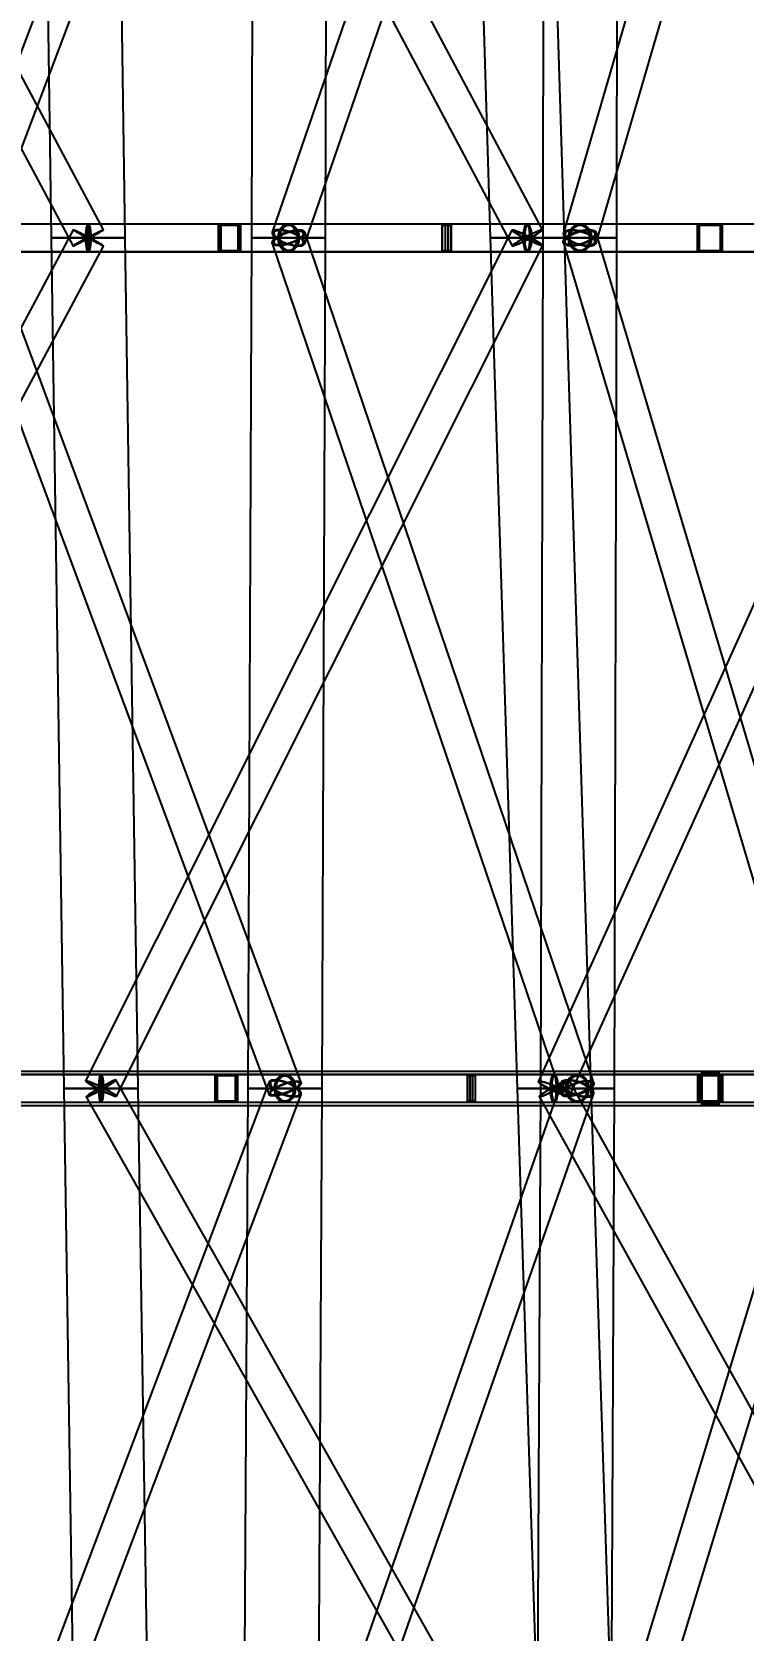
# Model space of a CAD drawing. Header units: millimetres. Extents: x -123812 to 252100, y -3000 to 639000.
# Drawn here: x 5841 to 16293, y 92040 to 115526 of the extents above; entities that cross this region are included whole.
import ezdxf

# ---------------------------------------------------------------- set-up
doc = ezdxf.new("R2010")
doc.units = ezdxf.units.MM
doc.layers.add('D-STR-DIM', color=7, linetype='Continuous', lineweight=13)
doc.layers.add('D-STR-STRC', color=7, linetype='Continuous', lineweight=25)
doc.styles.add('OpenSansCondensed-Light', font='OpenSansCondensed-Light.ttf')
doc.styles.add('TOWER_UNICODE', font='Arial Unicode.ttf')
doc.dimstyles.new('EZDXF', dxfattribs={"dimtxt": 0.25, "dimasz": 0.175, "dimexe": 0.375, "dimexo": 0.125, "dimgap": 0.1, "dimtad": 1, "dimlfac": 100, "dimzin": 12, "dimdsep": 46, "dimtxsty": 'OpenSansCondensed-Light', "dimblk": 'ARCHTICK', "dimcen": 2.5, "dimazin": 3, "dimtfac": 0.5, "dimtmove": 2, "dimatfit": 3})

# ---------------------------------------------------------------- blocks, each defined once
blk = doc.blocks.new('_ARCHTICK')
at = {"color": 0, "linetype": 'BYBLOCK', "const_width": 0.15}
blk.add_lwpolyline([(-0.5, -0.5), (0.5, 0.5)], dxfattribs=at)

msp = doc.modelspace()

# ---------------------------------------------------------------- linework, layer by layer
at = {"layer": 'D-STR-STRC'}
for points in [[(-223.7, 124880.3), (6445.3, 112380.3), (6456.4, 112384.4), (6482, 112396.3), (6520.4, 112415.4), (6568.9, 112440.2), (6624.2, 112469), (6682.5, 112500), (6740, 112531), (6792.6, 112559.8), (6836.7, 112584.6), (6869.5, 112603.7), (6888.6, 112615.6), (6892.7, 112619.7), (223.7, 125119.7)], [(9408.8, 125084.4), (4675, 112584.4), (4679.6, 112559.7), (4700.2, 112530.9), (4735.4, 112500), (4782.7, 112469.1), (4839, 112440.3), (4900.4, 112415.6), (4962.7, 112396.6), (5021.7, 112384.6), (5073.4, 112380.6), (5114.2, 112384.6), (5141.3, 112396.6), (5153, 112415.6), (9886.8, 124915.6)], [(6260.5, 124883.6), (12898.7, 112383.6), (12902.2, 112379.5), (12920.8, 112383.6), (12953, 112395.7), (12996.9, 112414.8), (13049.3, 112439.8), (13106.7, 112468.8), (13165.2, 112500), (13220.9, 112531.2), (13269.8, 112560.2), (13308.7, 112585.2), (13334.9, 112604.3), (13346.6, 112616.4), (6708.4, 125116.4)], [(13669.9, 125085.2), (9373.6, 112585.2), (9372, 112560.2), (9386.9, 112531.2), (9417.2, 112500), (9460.8, 112468.8), (9514.7, 112439.8), (9575.3, 112414.8), (9638.5, 112395.7), (9700, 112383.6), (9755.4, 112379.5), (9801.2, 112383.6), (9834.1, 112395.7), (9851.9, 112414.8), (14148.3, 124914.8)], [(17292.9, 125059.8), (13650.1, 112559.8), (13658.3, 112531), (13682.7, 112500), (13721.6, 112469), (13772.3, 112440.2), (13831.5, 112415.4), (13895, 112396.3), (13958.5, 112384.4), (14017.8, 112380.3), (14068.7, 112384.4), (14107.9, 112396.3), (14132.5, 112415.4), (14141, 112440.2), (17783.8, 124940.2)], [(223.5, 99880.2), (6892.5, 112380.2), (6889.3, 112384.3), (6871, 112396.3), (6839.1, 112415.3), (6795.5, 112440.1), (6743.3, 112469), (6686, 112500), (6627.6, 112531), (6572, 112559.9), (6523, 112584.7), (6484, 112603.7), (6457.5, 112615.7), (6445.5, 112619.8), (-223.5, 100119.8)], [(0, 112296.8), (6669, 112296.8), (6672.3, 112303.7), (6675.3, 112324), (6677.9, 112356.3), (6679.9, 112398.4), (6681.2, 112447.4), (6681.6, 112500), (6681.2, 112552.6), (6679.9, 112601.6), (6677.9, 112643.7), (6675.3, 112676), (6672.3, 112696.3), (6669, 112703.2), (0, 112703.2)], [(4680.3, 112404.5), (9326.3, 99904.5), (9347.7, 99893.5), (9383.5, 99889.7), (9431.4, 99893.5), (9488, 99904.5), (9549.5, 99922), (9611.8, 99944.9), (9670.5, 99971.5), (9721.7, 100000), (9761.8, 100028.5), (9788.2, 100055.1), (9799.1, 100078), (9793.7, 100095.5), (5147.7, 112595.5)], [(4914, 112296.8), (9612.7, 112296.8), (9648.1, 112303.7), (9681, 112324), (9709.2, 112356.3), (9730.9, 112398.4), (9744.6, 112447.4), (9749.2, 112500), (9744.6, 112552.6), (9730.9, 112601.6), (9709.2, 112643.7), (9681, 112676), (9648.1, 112696.3), (9612.7, 112703.2), (4914, 112703.2)], [(19160.5, 112703.2), (13122.7, 112703.2), (13106.6, 112696.3), (13091.6, 112676), (13078.7, 112643.7), (13068.9, 112601.6), (13062.6, 112552.6), (13060.5, 112500), (13062.6, 112447.4), (13068.9, 112398.4), (13078.7, 112356.3), (13091.6, 112324), (13106.6, 112303.7), (13122.7, 112296.8), (19160.5, 112296.8)], [(18930.4, 112606.5), (13286.9, 100106.5), (13286.9, 100095.5), (13302.5, 100078), (13332.8, 100055.1), (13375.6, 100028.5), (13428.1, 100000), (13486.6, 99971.5), (13547.2, 99944.9), (13605.7, 99922), (13658.2, 99904.5), (13701, 99893.5), (13731.3, 99889.7), (13747, 99893.5), (19390.5, 112393.5)], [(17863.7, 100059.9), (14140.7, 112559.9), (14133, 112584.7), (14109.1, 112603.7), (14070.7, 112615.7), (14020.3, 112619.8), (13961.5, 112615.7), (13898.2, 112603.7), (13834.6, 112584.7), (13775.3, 112559.9), (13724.1, 112531), (13684.6, 112500), (13659.5, 112469), (13650.5, 112440.1), (17373.6, 99940.1)], [(17590.3, 112703.2), (13895.6, 112703.2), (13851.8, 112696.3), (13810.9, 112676), (13775.9, 112643.7), (13749, 112601.6), (13732, 112552.6), (13726.3, 112500), (13732, 112447.4), (13749, 112398.4), (13775.9, 112356.3), (13810.9, 112324), (13851.8, 112303.7), (13895.6, 112296.8), (17590.3, 112296.8)], [(0, 99796.8), (6857.3, 99796.8), (6860.2, 99803.7), (6862.9, 99824), (6865.3, 99856.3), (6867.1, 99898.4), (6868.2, 99947.4), (6868.6, 100000), (6868.2, 100052.6), (6867.1, 100101.6), (6865.3, 100143.7), (6862.9, 100176), (6860.2, 100196.3), (6857.3, 100203.2), (0, 100203.2)], [(5072, 87411.5), (9798, 99911.5), (9797.5, 99937.4), (9780.9, 99967.6), (9749.1, 100000), (9704.5, 100032.4), (9650, 100062.6), (9589.4, 100088.5), (9526.8, 100108.4), (9466.5, 100120.9), (9412.5, 100125.2), (9368.5, 100120.9), (9337.7, 100108.4), (9321.9, 100088.5), (4595.9, 87588.5)], [(4878.8, 99796.8), (9560, 99796.8), (9596.6, 99803.7), (9630.8, 99824), (9660.1, 99856.3), (9682.6, 99898.4), (9696.7, 99947.4), (9701.6, 100000), (9696.7, 100052.6), (9682.6, 100101.6), (9660.1, 100143.7), (9630.8, 100176), (9596.6, 100196.3), (9560, 100203.2), (4878.8, 100203.2)], [(14138.9, 87625.8), (7075.9, 100125.8), (7059.5, 100121.5), (7029.4, 100109), (6987.5, 100089), (6936.7, 100062.9), (6880.5, 100032.6), (6822.8, 100000), (6767.4, 99967.4), (6718.1, 99937.1), (6678.3, 99911), (6650.7, 99891), (6637.2, 99878.5), (6638.7, 99874.2), (13701.7, 87374.2)], [(9727, 87411), (14096.8, 99911), (14100.7, 99937.1), (14088.2, 99967.4), (14060, 100000), (14018.2, 100032.6), (13965.5, 100062.9), (13905.6, 100089), (13842.5, 100109), (13780.6, 100121.5), (13724.1, 100125.8), (13676.7, 100121.5), (13641.8, 100109), (13621.8, 100089), (9252, 87589)], [(20668.9, 87620.9), (13739.3, 100120.9), (13733.2, 100125.2), (13712.3, 100120.9), (13678.1, 100108.4), (13632.9, 100088.5), (13579.8, 100062.6), (13522.4, 100032.4), (13464.7, 100000), (13410.5, 99967.6), (13363.5, 99937.4), (13327, 99911.5), (13303.5, 99891.6), (13294.5, 99879.1), (20224, 87379.1)], [(19794.7, 100203.2), (13516.9, 100203.2), (13502.6, 100196.3), (13489.2, 100176), (13477.7, 100143.7), (13468.9, 100101.6), (13463.4, 100052.6), (13461.5, 100000), (13463.4, 99947.4), (13468.9, 99898.4), (13477.7, 99856.3), (13489.2, 99824), (13502.6, 99803.7), (13516.9, 99796.8), (19794.7, 99796.8)], [(14045.1, 87437.6), (17863.5, 99937.6), (17855.9, 99967.7), (17832.2, 100000), (17794, 100032.3), (17743.8, 100062.4), (17685.1, 100088.3), (17621.8, 100108.1), (17558.3, 100120.6), (17499, 100124.9), (17447.8, 100120.6), (17408.2, 100108.1), (17383, 100088.3), (17373.8, 100062.4), (13555.5, 87562.4)], [(17618.6, 100203.2), (13859.3, 100203.2), (13815.3, 100196.3), (13774.3, 100176), (13739.1, 100143.7), (13712, 100101.6), (13695, 100052.6), (13689.3, 100000), (13695, 99947.4), (13712, 99898.4), (13739.1, 99856.3), (13774.3, 99824), (13815.3, 99803.7), (13859.3, 99796.8), (17618.6, 99796.8)]]:
    msp.add_lwpolyline(points, dxfattribs=at)
for points in [[(5941.5, 125000), (6124.9, 112500), (7213.1, 112500), (7027.4, 125000)], [(9068.6, 112500), (10156.9, 112500), (10190.8, 125000), (9104.8, 125000)], [(12194.6, 125000), (12578.6, 112500), (13666.8, 112500), (13280.5, 125000)], [(13351.5, 112500), (14439.7, 112500), (14452.1, 125000), (13366.2, 125000)], [(-130.4, 112300), (8875.6, 112300), (8875.6, 112700), (-130.4, 112700)], [(-21, 112300), (11959.3, 112300), (11959.3, 112700), (-21, 112700)], [(6655.4, 112500), (6598, 112469), (6545.4, 112440.2), (6501.2, 112415.4), (6468.5, 112396.3), (6449.4, 112384.4), (6445.3, 112380.3), (6456.4, 112384.4), (6482, 112396.3), (6520.4, 112415.4), (6568.9, 112440.2), (6624.2, 112469), (6682.5, 112500), (6740, 112531), (6792.6, 112559.8), (6836.7, 112584.6), (6869.5, 112603.7), (6888.6, 112615.6), (6892.7, 112619.7), (6881.6, 112615.6), (6856, 112603.7), (6817.6, 112584.6), (6769.1, 112559.8), (6713.8, 112531)], [(6686, 112500), (6743.3, 112469), (6795.5, 112440.1), (6839.1, 112415.3), (6871, 112396.3), (6889.3, 112384.3), (6892.5, 112380.2), (6880.4, 112384.3), (6854, 112396.3), (6815, 112415.3), (6766, 112440.1), (6710.4, 112469), (6651.9, 112500), (6594.7, 112531), (6542.5, 112559.9), (6498.9, 112584.7), (6466.9, 112603.7), (6448.7, 112615.7), (6445.5, 112619.8), (6457.5, 112615.7), (6484, 112603.7), (6523, 112584.7), (6572, 112559.9), (6627.6, 112531)], [(6656.8, 112500), (6605, 112472.1), (6557.6, 112446), (6517.7, 112423.7), (6488.2, 112406.5), (6471, 112395.8), (6467.3, 112392.1), (6477.3, 112395.8), (6500.4, 112406.5), (6535, 112423.7), (6578.7, 112446), (6628.6, 112472.1), (6681.2, 112500), (6733, 112527.9), (6780.4, 112554), (6820.2, 112576.3), (6849.8, 112593.5), (6867, 112604.2), (6870.7, 112607.9), (6860.6, 112604.2), (6837.6, 112593.5), (6803, 112576.3), (6759.3, 112554), (6709.4, 112527.9)], [(6684.4, 112500), (6736, 112472.1), (6783, 112446), (6822.3, 112423.6), (6851.2, 112406.5), (6867.6, 112395.7), (6870.5, 112392), (6859.6, 112395.7), (6835.8, 112406.5), (6800.6, 112423.6), (6756.4, 112446), (6706.3, 112472.1), (6653.6, 112500), (6602, 112527.9), (6554.9, 112554), (6515.6, 112576.4), (6486.8, 112593.5), (6470.4, 112604.3), (6467.5, 112608), (6478.3, 112604.3), (6502.2, 112593.5), (6537.4, 112576.4), (6581.6, 112554), (6631.7, 112527.9)], [(6630.1, 100111.8), (6639.9, 100100.2), (6664.5, 100081.8), (6702.3, 100057.9), (6750.6, 100029.9), (6806.2, 100000), (6865.3, 99970.1), (6923.8, 99942.1), (6977.8, 99918.2), (7023.6, 99899.8), (7058, 99888.2), (7078.8, 99884.3), (7084.5, 99888.2), (13349.9, 112388.2), (13340, 112399.8), (13315.4, 112418.2), (13277.7, 112442.1), (13229.3, 112470.1), (13173.8, 112500), (13114.7, 112529.9), (13056.2, 112557.9), (13002.2, 112581.8), (12956.4, 112600.2), (12921.9, 112611.8), (12901.2, 112615.7), (12895.5, 112611.8)], [(6631.3, 112500), (6632.5, 112447.4), (6636.3, 112398.4), (6642.3, 112356.3), (6650.1, 112324), (6659.2, 112303.7), (6669, 112296.8), (13122.7, 112296.8), (13132.4, 112303.7), (13141.5, 112324), (13149.4, 112356.3), (13155.4, 112398.4), (13159.1, 112447.4), (13160.4, 112500), (13159.1, 112552.6), (13155.4, 112601.6), (13149.4, 112643.7), (13141.5, 112676), (13132.4, 112696.3), (13122.7, 112703.2), (6669, 112703.2), (6659.2, 112696.3), (6650.1, 112676), (6642.3, 112643.7), (6636.3, 112601.6), (6632.5, 112552.6)], [(6706.7, 112500), (6705.4, 112447.4), (6701.7, 112398.4), (6695.7, 112356.3), (6687.8, 112324), (6678.7, 112303.7), (6669, 112296.8), (6659.2, 112303.7), (6650.1, 112324), (6642.3, 112356.3), (6636.3, 112398.4), (6632.5, 112447.4), (6631.3, 112500), (6632.5, 112552.6), (6636.3, 112601.6), (6642.3, 112643.7), (6650.1, 112676), (6659.2, 112696.3), (6669, 112703.2), (6678.7, 112696.3), (6687.8, 112676), (6695.7, 112643.7), (6701.7, 112601.6), (6705.4, 112552.6)], [(6703.7, 112500), (6702.6, 112451.5), (6699.1, 112406.4), (6693.6, 112367.6), (6686.4, 112337.9), (6678, 112319.2), (6669, 112312.8), (6660, 112319.2), (6651.6, 112337.9), (6644.4, 112367.6), (6638.9, 112406.4), (6635.4, 112451.5), (6634.2, 112500), (6635.4, 112548.5), (6638.9, 112593.6), (6644.4, 112632.4), (6651.6, 112662.1), (6660, 112680.8), (6669, 112687.2), (6678, 112680.8), (6686.4, 112662.1), (6693.6, 112632.4), (6699.1, 112593.6), (6702.6, 112548.5)], [(6681.6, 112500), (6681.2, 112447.4), (6679.9, 112398.4), (6677.9, 112356.3), (6675.3, 112324), (6672.3, 112303.7), (6669, 112296.8), (6665.7, 112303.7), (6662.7, 112324), (6660, 112356.3), (6658, 112398.4), (6656.8, 112447.4), (6656.3, 112500), (6656.8, 112552.6), (6658, 112601.6), (6660, 112643.7), (6662.7, 112676), (6665.7, 112696.3), (6669, 112703.2), (6672.3, 112696.3), (6675.3, 112676), (6677.9, 112643.7), (6679.9, 112601.6), (6681.2, 112552.6)], [(6680.6, 112500), (6680.2, 112451.5), (6679.1, 112406.4), (6677.2, 112367.6), (6674.8, 112337.9), (6672, 112319.2), (6669, 112312.8), (6666, 112319.2), (6663.2, 112337.9), (6660.7, 112367.6), (6658.9, 112406.4), (6657.7, 112451.5), (6657.3, 112500), (6657.7, 112548.5), (6658.9, 112593.6), (6660.7, 112632.4), (6663.2, 112662.1), (6666, 112680.8), (6669, 112687.2), (6672, 112680.8), (6674.8, 112662.1), (6677.2, 112632.4), (6679.1, 112593.6), (6680.2, 112548.5)], [(8583.4, 112300), (15967.8, 112300), (15967.8, 112700), (8583.4, 112700)], [(8583.4, 112700), (8906.9, 112700), (8906.9, 112300), (8583.4, 112300)], [(8593.1, 112688), (8897.2, 112688), (8897.2, 112312), (8593.1, 112312)], [(8614.7, 112700), (8875.6, 112700), (8875.6, 112300), (8614.7, 112300)], [(8622.5, 112688), (8867.7, 112688), (8867.7, 112312), (8622.5, 112312)], [(9417.2, 112500), (9460.8, 112468.8), (9514.7, 112439.8), (9575.3, 112414.8), (9638.5, 112395.7), (9700, 112383.6), (9755.4, 112379.5), (9801.2, 112383.6), (9834.1, 112395.7), (9851.9, 112414.8), (9853.5, 112439.8), (9838.6, 112468.8), (9808.3, 112500), (9764.7, 112531.2), (9710.8, 112560.2), (9650.1, 112585.2), (9587, 112604.3), (9525.5, 112616.4), (9470.1, 112620.5), (9424.3, 112616.4), (9391.4, 112604.3), (9373.6, 112585.2), (9372, 112560.2), (9386.9, 112531.2)], [(9372.3, 112418.2), (13618.8, 99918.2), (13634.3, 99899.8), (13665.1, 99888.2), (13709.2, 99884.3), (13763.5, 99888.2), (13824.3, 99899.8), (13887.5, 99918.2), (13948.7, 99942.1), (14003.9, 99970.1), (14049.2, 100000), (14081.6, 100029.9), (14098.9, 100057.9), (14099.8, 100081.8), (9853.2, 112581.8), (9837.7, 112600.2), (9806.9, 112611.8), (9762.9, 112615.7), (9708.6, 112611.8), (9647.8, 112600.2), (9584.6, 112581.8), (9523.3, 112557.9), (9468.1, 112529.9), (9422.8, 112500), (9390.4, 112470.1), (9373.2, 112442.1)], [(9802.7, 112500), (9757.4, 112470.1), (9702.2, 112442.1), (9640.9, 112418.2), (9577.7, 112399.8), (9516.9, 112388.2), (9462.6, 112384.3), (9418.6, 112388.2), (9387.8, 112399.8), (9372.3, 112418.2), (9373.2, 112442.1), (9390.4, 112470.1), (9422.8, 112500), (9468.1, 112529.9), (9523.3, 112557.9), (9584.6, 112581.8), (9647.8, 112600.2), (9708.6, 112611.8), (9762.9, 112615.7), (9806.9, 112611.8), (9837.7, 112600.2), (9853.2, 112581.8), (9852.3, 112557.9), (9835.1, 112529.9)], [(9436.4, 112500), (9475.7, 112471.9), (9524.4, 112445.7), (9579, 112423.2), (9636, 112405.9), (9691.4, 112395.1), (9741.4, 112391.4), (9782.6, 112395.1), (9812.3, 112405.9), (9828.4, 112423.2), (9829.8, 112445.7), (9816.4, 112471.9), (9789.1, 112500), (9749.8, 112528.1), (9701.1, 112554.3), (9646.5, 112576.8), (9589.5, 112594.1), (9534.1, 112604.9), (9484.1, 112608.6), (9442.9, 112604.9), (9413.2, 112594.1), (9397.1, 112576.8), (9395.7, 112554.3), (9409.1, 112528.1)], [(9784, 112500), (9743.1, 112473), (9693.4, 112447.8), (9638.1, 112426.2), (9581.2, 112409.7), (9526.3, 112399.2), (9477.4, 112395.7), (9437.7, 112399.2), (9409.9, 112409.7), (9396, 112426.2), (9396.8, 112447.8), (9412.3, 112473), (9441.5, 112500), (9482.4, 112527), (9532.1, 112552.2), (9587.4, 112573.8), (9644.3, 112590.3), (9699.2, 112600.8), (9748.1, 112604.3), (9787.8, 112600.8), (9815.6, 112590.3), (9829.5, 112573.8), (9828.7, 112552.2), (9813.2, 112527)], [(9458.7, 112500), (9463.9, 112447.4), (9479.3, 112398.4), (9503.8, 112356.3), (9535.7, 112324), (9572.9, 112303.7), (9612.7, 112296.8), (13895.6, 112296.8), (13935.5, 112303.7), (13972.6, 112324), (14004.5, 112356.3), (14029, 112398.4), (14044.4, 112447.4), (14049.6, 112500), (14044.4, 112552.6), (14029, 112601.6), (14004.5, 112643.7), (13972.6, 112676), (13935.5, 112696.3), (13895.6, 112703.2), (9612.7, 112703.2), (9572.9, 112696.3), (9535.7, 112676), (9503.8, 112643.7), (9479.3, 112601.6), (9463.9, 112552.6)], [(9766.8, 112500), (9761.6, 112447.4), (9746.2, 112398.4), (9721.7, 112356.3), (9689.8, 112324), (9652.6, 112303.7), (9612.7, 112296.8), (9572.9, 112303.7), (9535.7, 112324), (9503.8, 112356.3), (9479.3, 112398.4), (9463.9, 112447.4), (9458.7, 112500), (9463.9, 112552.6), (9479.3, 112601.6), (9503.8, 112643.7), (9535.7, 112676), (9572.9, 112696.3), (9612.7, 112703.2), (9652.6, 112696.3), (9689.8, 112676), (9721.7, 112643.7), (9746.2, 112601.6), (9761.6, 112552.6)], [(9754.7, 112500), (9749.8, 112451.5), (9735.7, 112406.4), (9713.1, 112367.6), (9683.7, 112337.9), (9649.5, 112319.2), (9612.7, 112312.8), (9576, 112319.2), (9541.8, 112337.9), (9512.4, 112367.6), (9489.8, 112406.4), (9475.7, 112451.5), (9470.8, 112500), (9475.7, 112548.5), (9489.8, 112593.6), (9512.4, 112632.4), (9541.8, 112662.1), (9576, 112680.8), (9612.7, 112687.2), (9649.5, 112680.8), (9683.7, 112662.1), (9713.1, 112632.4), (9735.7, 112593.6), (9749.8, 112548.5)], [(9749.2, 112500), (9744.6, 112447.4), (9730.9, 112398.4), (9709.2, 112356.3), (9681, 112324), (9648.1, 112303.7), (9612.7, 112296.8), (9577.4, 112303.7), (9544.5, 112324), (9516.3, 112356.3), (9494.6, 112398.4), (9480.9, 112447.4), (9476.3, 112500), (9480.9, 112552.6), (9494.6, 112601.6), (9516.3, 112643.7), (9544.5, 112676), (9577.4, 112696.3), (9612.7, 112703.2), (9648.1, 112696.3), (9681, 112676), (9709.2, 112643.7), (9730.9, 112601.6), (9744.6, 112552.6)], [(9738.5, 112500), (9734.2, 112451.5), (9721.6, 112406.4), (9701.6, 112367.6), (9675.6, 112337.9), (9645.3, 112319.2), (9612.7, 112312.8), (9580.2, 112319.2), (9549.9, 112337.9), (9523.8, 112367.6), (9503.9, 112406.4), (9491.3, 112451.5), (9487, 112500), (9491.3, 112548.5), (9503.9, 112593.6), (9523.8, 112632.4), (9549.9, 112662.1), (9580.2, 112680.8), (9612.7, 112687.2), (9645.3, 112680.8), (9675.6, 112662.1), (9701.6, 112632.4), (9721.6, 112593.6), (9734.2, 112548.5)], [(11872.2, 112300), (22892, 112300), (22892, 112700), (11872.2, 112700)], [(11872.2, 112700), (12004.4, 112700), (12004.4, 112300), (11872.2, 112300)], [(11876.1, 112688), (12000.4, 112688), (12000.4, 112312), (11876.1, 112312)], [(11917.3, 112700), (11959.3, 112700), (11959.3, 112300), (11917.3, 112300)], [(11918.5, 112688), (11958, 112688), (11958, 112312), (11918.5, 112312)], [(13173.8, 112500), (13229.3, 112470.1), (13277.7, 112442.1), (13315.4, 112418.2), (13340, 112399.8), (13349.9, 112388.2), (13344.2, 112384.3), (13323.4, 112388.2), (13289, 112399.8), (13243.2, 112418.2), (13189.2, 112442.1), (13130.7, 112470.1), (13071.6, 112500), (13016, 112529.9), (12967.7, 112557.9), (12929.9, 112581.8), (12905.3, 112600.2), (12895.5, 112611.8), (12901.2, 112615.7), (12921.9, 112611.8), (12956.4, 112600.2), (13002.2, 112581.8), (13056.2, 112557.9), (13114.7, 112529.9)], [(13080.1, 112500), (13024.5, 112468.8), (12975.6, 112439.8), (12936.7, 112414.8), (12910.5, 112395.7), (12898.7, 112383.6), (12902.2, 112379.5), (12920.8, 112383.6), (12953, 112395.7), (12996.9, 112414.8), (13049.3, 112439.8), (13106.7, 112468.8), (13165.2, 112500), (13220.9, 112531.2), (13269.8, 112560.2), (13308.7, 112585.2), (13334.9, 112604.3), (13346.6, 112616.4), (13343.1, 112620.5), (13324.6, 112616.4), (13292.3, 112604.3), (13248.5, 112585.2), (13196, 112560.2), (13138.6, 112531.2)], [(13168.7, 112500), (13218.8, 112473), (13262.4, 112447.8), (13296.5, 112426.2), (13318.6, 112409.7), (13327.5, 112399.2), (13322.4, 112395.7), (13303.7, 112399.2), (13272.6, 112409.7), (13231.3, 112426.2), (13182.7, 112447.8), (13129.9, 112473), (13076.6, 112500), (13026.5, 112527), (12983, 112552.2), (12948.9, 112573.8), (12926.7, 112590.3), (12917.9, 112600.8), (12923, 112604.3), (12941.7, 112600.8), (12972.8, 112590.3), (13014, 112573.8), (13062.7, 112552.2), (13115.5, 112527)], [(13084.3, 112500), (13034.2, 112471.9), (12990.1, 112445.7), (12955, 112423.2), (12931.4, 112405.9), (12920.8, 112395.1), (12923.9, 112391.4), (12940.6, 112395.1), (12969.7, 112405.9), (13009.3, 112423.2), (13056.5, 112445.7), (13108.3, 112471.9), (13161.1, 112500), (13211.2, 112528.1), (13255.3, 112554.3), (13290.4, 112576.8), (13314, 112594.1), (13324.6, 112604.9), (13321.4, 112608.6), (13304.7, 112604.9), (13275.6, 112594.1), (13236.1, 112576.8), (13188.8, 112554.3), (13137.1, 112528.1)], [(13184.8, 112500), (13182.7, 112447.4), (13176.5, 112398.4), (13166.6, 112356.3), (13153.8, 112324), (13138.8, 112303.7), (13122.7, 112296.8), (13106.6, 112303.7), (13091.6, 112324), (13078.7, 112356.3), (13068.9, 112398.4), (13062.6, 112447.4), (13060.5, 112500), (13062.6, 112552.6), (13068.9, 112601.6), (13078.7, 112643.7), (13091.6, 112676), (13106.6, 112696.3), (13122.7, 112703.2), (13138.8, 112696.3), (13153.8, 112676), (13166.6, 112643.7), (13176.5, 112601.6), (13182.7, 112552.6)], [(13179.9, 112500), (13178, 112451.5), (13172.3, 112406.4), (13163.2, 112367.6), (13151.3, 112337.9), (13137.5, 112319.2), (13122.7, 112312.8), (13107.9, 112319.2), (13094.1, 112337.9), (13082.2, 112367.6), (13073.1, 112406.4), (13067.4, 112451.5), (13065.4, 112500), (13067.4, 112548.5), (13073.1, 112593.6), (13082.2, 112632.4), (13094.1, 112662.1), (13107.9, 112680.8), (13122.7, 112687.2), (13137.5, 112680.8), (13151.3, 112662.1), (13163.2, 112632.4), (13172.3, 112593.6), (13178, 112548.5)], [(13160.4, 112500), (13159.1, 112447.4), (13155.4, 112398.4), (13149.4, 112356.3), (13141.5, 112324), (13132.4, 112303.7), (13122.7, 112296.8), (13112.9, 112303.7), (13103.8, 112324), (13096, 112356.3), (13090, 112398.4), (13086.2, 112447.4), (13085, 112500), (13086.2, 112552.6), (13090, 112601.6), (13096, 112643.7), (13103.8, 112676), (13112.9, 112696.3), (13122.7, 112703.2), (13132.4, 112696.3), (13141.5, 112676), (13149.4, 112643.7), (13155.4, 112601.6), (13159.1, 112552.6)], [(13157.4, 112500), (13156.3, 112451.5), (13152.8, 112406.4), (13147.3, 112367.6), (13140.1, 112337.9), (13131.7, 112319.2), (13122.7, 112312.8), (13113.7, 112319.2), (13105.3, 112337.9), (13098.1, 112367.6), (13092.6, 112406.4), (13089.1, 112451.5), (13087.9, 112500), (13089.1, 112548.5), (13092.6, 112593.6), (13098.1, 112632.4), (13105.3, 112662.1), (13113.7, 112680.8), (13122.7, 112687.2), (13131.7, 112680.8), (13140.1, 112662.1), (13147.3, 112632.4), (13152.8, 112593.6), (13156.3, 112548.5)], [(13682.7, 112500), (13721.6, 112469), (13772.3, 112440.2), (13831.5, 112415.4), (13895, 112396.3), (13958.5, 112384.4), (14017.8, 112380.3), (14068.7, 112384.4), (14107.9, 112396.3), (14132.5, 112415.4), (14141, 112440.2), (14132.8, 112469), (14108.5, 112500), (14069.6, 112531), (14018.9, 112559.8), (13959.7, 112584.6), (13896.2, 112603.7), (13832.6, 112615.6), (13773.4, 112619.7), (13722.5, 112615.6), (13683.3, 112603.7), (13658.6, 112584.6), (13650.1, 112559.8), (13658.3, 112531)], [(14106.5, 112500), (14067.1, 112469), (14015.9, 112440.1), (13956.5, 112415.3), (13893, 112396.3), (13829.7, 112384.3), (13770.8, 112380.2), (13720.5, 112384.3), (13682.1, 112396.3), (13658.2, 112415.3), (13650.5, 112440.1), (13659.5, 112469), (13684.6, 112500), (13724.1, 112531), (13775.3, 112559.9), (13834.6, 112584.7), (13898.2, 112603.7), (13961.5, 112615.7), (14020.3, 112619.8), (14070.7, 112615.7), (14109.1, 112603.7), (14133, 112584.7), (14140.7, 112559.9), (14131.6, 112531)], [(13703.6, 112500), (13738.7, 112472.1), (13784.4, 112446), (13837.8, 112423.7), (13895, 112406.5), (13952.3, 112395.8), (14005.8, 112392.1), (14051.7, 112395.8), (14087, 112406.5), (14109.2, 112423.7), (14116.9, 112446), (14109.5, 112472.1), (14087.5, 112500), (14052.5, 112527.9), (14006.7, 112554), (13953.4, 112576.3), (13896.1, 112593.5), (13838.8, 112604.2), (13785.4, 112607.9), (13739.5, 112604.2), (13704.2, 112593.5), (13682, 112576.3), (13674.3, 112554), (13681.7, 112527.9)], [(14085.8, 112500), (14050.2, 112472.1), (14004, 112446), (13950.5, 112423.6), (13893.3, 112406.5), (13836.2, 112395.7), (13783.1, 112392), (13737.7, 112395.7), (13703.1, 112406.5), (13681.6, 112423.6), (13674.6, 112446), (13682.8, 112472.1), (13705.4, 112500), (13741, 112527.9), (13787.1, 112554), (13840.6, 112576.4), (13897.9, 112593.5), (13955, 112604.3), (14008.1, 112608), (14053.5, 112604.3), (14088.1, 112593.5), (14109.6, 112576.4), (14116.5, 112554), (14108.4, 112527.9)], [(14064.9, 112500), (14059.1, 112447.4), (14042.2, 112398.4), (14015.3, 112356.3), (13980.2, 112324), (13939.4, 112303.7), (13895.6, 112296.8), (13851.8, 112303.7), (13810.9, 112324), (13775.9, 112356.3), (13749, 112398.4), (13732, 112447.4), (13726.3, 112500), (13732, 112552.6), (13749, 112601.6), (13775.9, 112643.7), (13810.9, 112676), (13851.8, 112696.3), (13895.6, 112703.2), (13939.4, 112696.3), (13980.2, 112676), (14015.3, 112643.7), (14042.2, 112601.6), (14059.1, 112552.6)], [(14051.6, 112500), (14046.2, 112451.5), (14030.7, 112406.4), (14005.9, 112367.6), (13973.6, 112337.9), (13936, 112319.2), (13895.6, 112312.8), (13855.2, 112319.2), (13817.6, 112337.9), (13785.3, 112367.6), (13760.5, 112406.4), (13744.9, 112451.5), (13739.6, 112500), (13744.9, 112548.5), (13760.5, 112593.6), (13785.3, 112632.4), (13817.6, 112662.1), (13855.2, 112680.8), (13895.6, 112687.2), (13936, 112680.8), (13973.6, 112662.1), (14005.9, 112632.4), (14030.7, 112593.6), (14046.2, 112548.5)], [(14049.6, 112500), (14044.4, 112447.4), (14029, 112398.4), (14004.5, 112356.3), (13972.6, 112324), (13935.5, 112303.7), (13895.6, 112296.8), (13855.7, 112303.7), (13818.6, 112324), (13786.7, 112356.3), (13762.2, 112398.4), (13746.8, 112447.4), (13741.5, 112500), (13746.8, 112552.6), (13762.2, 112601.6), (13786.7, 112643.7), (13818.6, 112676), (13855.7, 112696.3), (13895.6, 112703.2), (13935.5, 112696.3), (13972.6, 112676), (14004.5, 112643.7), (14029, 112601.6), (14044.4, 112552.6)], [(14037.5, 112500), (14032.7, 112451.5), (14018.5, 112406.4), (13995.9, 112367.6), (13966.5, 112337.9), (13932.3, 112319.2), (13895.6, 112312.8), (13858.9, 112319.2), (13824.6, 112337.9), (13795.2, 112367.6), (13772.7, 112406.4), (13758.5, 112451.5), (13753.7, 112500), (13758.5, 112548.5), (13772.7, 112593.6), (13795.2, 112632.4), (13824.6, 112662.1), (13858.9, 112680.8), (13895.6, 112687.2), (13932.3, 112680.8), (13966.5, 112662.1), (13995.9, 112632.4), (14018.5, 112593.6), (14032.7, 112548.5)], [(15623.3, 112300), (20866.1, 112300), (20866.1, 112700), (15623.3, 112700)], [(15623.3, 112700), (15988.8, 112700), (15988.8, 112300), (15623.3, 112300)], [(15634.3, 112688), (15977.9, 112688), (15977.9, 112312), (15634.3, 112312)], [(15644.3, 112700), (15967.8, 112700), (15967.8, 112300), (15644.3, 112300)], [(15654, 112688), (15958.1, 112688), (15958.1, 112312), (15654, 112312)], [(6124.9, 112500), (6312, 100000), (7402.6, 100000), (7213.1, 112500)], [(7213.1, 112500), (7194.6, 112500), (7140.2, 112500), (7053.7, 112500), (6941, 112500), (6809.8, 112500), (6669, 112500), (6528.2, 112500), (6396.9, 112500), (6284.2, 112500), (6197.8, 112500), (6143.4, 112500), (6124.9, 112500), (6143.4, 112500), (6197.8, 112500), (6284.2, 112500), (6396.9, 112500), (6528.2, 112500), (6669, 112500), (6809.8, 112500), (6941, 112500), (7053.7, 112500), (7140.2, 112500), (7194.6, 112500)], [(9014.7, 100000), (10105.3, 100000), (10156.9, 112500), (9068.6, 112500)], [(10156.9, 112500), (10138.3, 112500), (10084, 112500), (9997.5, 112500), (9884.8, 112500), (9753.6, 112500), (9612.7, 112500), (9471.9, 112500), (9340.7, 112500), (9228, 112500), (9141.5, 112500), (9087.2, 112500), (9068.6, 112500), (9087.2, 112500), (9141.5, 112500), (9228, 112500), (9340.7, 112500), (9471.9, 112500), (9612.7, 112500), (9753.6, 112500), (9884.8, 112500), (9997.5, 112500), (10084, 112500), (10138.3, 112500)], [(12578.6, 112500), (12971.6, 100000), (14062.2, 100000), (13666.8, 112500)], [(13666.8, 112500), (13648.3, 112500), (13593.9, 112500), (13507.4, 112500), (13394.7, 112500), (13263.5, 112500), (13122.7, 112500), (12981.9, 112500), (12850.6, 112500), (12737.9, 112500), (12651.5, 112500), (12597.1, 112500), (12578.6, 112500), (12597.1, 112500), (12651.5, 112500), (12737.9, 112500), (12850.6, 112500), (12981.9, 112500), (13122.7, 112500), (13263.5, 112500), (13394.7, 112500), (13507.4, 112500), (13593.9, 112500), (13648.3, 112500)], [(13314, 100000), (14404.6, 100000), (14439.7, 112500), (13351.5, 112500)], [(14439.7, 112500), (14421.2, 112500), (14366.8, 112500), (14280.3, 112500), (14167.6, 112500), (14036.4, 112500), (13895.6, 112500), (13754.8, 112500), (13623.5, 112500), (13510.8, 112500), (13424.4, 112500), (13370, 112500), (13351.5, 112500), (13370, 112500), (13424.4, 112500), (13510.8, 112500), (13623.5, 112500), (13754.8, 112500), (13895.6, 112500), (14036.4, 112500), (14167.6, 112500), (14280.3, 112500), (14366.8, 112500), (14421.2, 112500)], [(-136.9, 99800), (8836.1, 99800), (8836.1, 100200), (-136.9, 100200)], [(-18, 99800), (12317.7, 99800), (12317.7, 100200), (-18, 100200)], [(5244.4, 99750), (23849.1, 99750), (23849.1, 100250), (5244.4, 100250)], [(5244.4, 99750), (15935.2, 99750), (15935.2, 100250), (5244.4, 100250)], [(6908.4, 100000), (6964, 99970.1), (7012.3, 99942.1), (7050, 99918.2), (7074.6, 99899.8), (7084.5, 99888.2), (7078.8, 99884.3), (7058, 99888.2), (7023.6, 99899.8), (6977.8, 99918.2), (6923.8, 99942.1), (6865.3, 99970.1), (6806.2, 100000), (6750.6, 100029.9), (6702.3, 100057.9), (6664.5, 100081.8), (6639.9, 100100.2), (6630.1, 100111.8), (6635.8, 100115.7), (6656.6, 100111.8), (6691, 100100.2), (6736.8, 100081.8), (6790.8, 100057.9), (6849.3, 100029.9)], [(6822.8, 100000), (6767.4, 99967.4), (6718.1, 99937.1), (6678.3, 99911), (6650.7, 99891), (6637.2, 99878.5), (6638.7, 99874.2), (6655.1, 99878.5), (6685.2, 99891), (6727.1, 99911), (6777.9, 99937.1), (6834, 99967.4), (6891.8, 100000), (6947.2, 100032.6), (6996.5, 100062.9), (7036.2, 100089), (7063.8, 100109), (7077.4, 100121.5), (7075.9, 100125.8), (7059.5, 100121.5), (7029.4, 100109), (6987.5, 100089), (6936.7, 100062.9), (6880.5, 100032.6)], [(6903.3, 100000), (6953.5, 99973), (6997, 99947.8), (7031.1, 99926.2), (7053.3, 99909.7), (7062.1, 99899.2), (7057, 99895.7), (7038.3, 99899.2), (7007.2, 99909.7), (6965.9, 99926.2), (6917.3, 99947.8), (6864.5, 99973), (6811.2, 100000), (6761.1, 100027), (6717.6, 100052.2), (6683.5, 100073.8), (6661.3, 100090.3), (6652.5, 100100.8), (6657.6, 100104.3), (6676.3, 100100.8), (6707.4, 100090.3), (6748.6, 100073.8), (6797.3, 100052.2), (6850.1, 100027)], [(6826.2, 100000), (6776.2, 99970.6), (6731.8, 99943.3), (6695.9, 99919.8), (6671.1, 99901.7), (6658.9, 99890.4), (6660.2, 99886.6), (6675, 99890.4), (6702.2, 99901.7), (6739.9, 99919.8), (6785.7, 99943.3), (6836.3, 99970.6), (6888.4, 100000), (6938.3, 100029.4), (6982.8, 100056.7), (7018.6, 100080.2), (7043.5, 100098.3), (7055.7, 100109.6), (7054.4, 100113.4), (7039.6, 100109.6), (7012.4, 100098.3), (6974.7, 100080.2), (6928.9, 100056.7), (6878.3, 100029.4)], [(6823.6, 100000), (6824.7, 99947.4), (6828.1, 99898.4), (6833.5, 99856.3), (6840.4, 99824), (6848.6, 99803.7), (6857.3, 99796.8), (13516.9, 99796.8), (13525.6, 99803.7), (13533.8, 99824), (13540.7, 99856.3), (13546.1, 99898.4), (13549.5, 99947.4), (13550.6, 100000), (13549.5, 100052.6), (13546.1, 100101.6), (13540.7, 100143.7), (13533.8, 100176), (13525.6, 100196.3), (13516.9, 100203.2), (6857.3, 100203.2), (6848.6, 100196.3), (6840.4, 100176), (6833.5, 100143.7), (6828.1, 100101.6), (6824.7, 100052.6)], [(6891, 100000), (6889.8, 99947.4), (6886.5, 99898.4), (6881.1, 99856.3), (6874.1, 99824), (6866, 99803.7), (6857.3, 99796.8), (6848.6, 99803.7), (6840.4, 99824), (6833.5, 99856.3), (6828.1, 99898.4), (6824.7, 99947.4), (6823.6, 100000), (6824.7, 100052.6), (6828.1, 100101.6), (6833.5, 100143.7), (6840.4, 100176), (6848.6, 100196.3), (6857.3, 100203.2), (6866, 100196.3), (6874.1, 100176), (6881.1, 100143.7), (6886.5, 100101.6), (6889.8, 100052.6)], [(6888.3, 100000), (6887.3, 99951.5), (6884.2, 99906.4), (6879.2, 99867.6), (6872.8, 99837.9), (6865.3, 99819.2), (6857.3, 99812.8), (6849.3, 99819.2), (6841.8, 99837.9), (6835.3, 99867.6), (6830.4, 99906.4), (6827.3, 99951.5), (6826.3, 100000), (6827.3, 100048.5), (6830.4, 100093.6), (6835.3, 100132.4), (6841.8, 100162.1), (6849.3, 100180.8), (6857.3, 100187.2), (6865.3, 100180.8), (6872.8, 100162.1), (6879.2, 100132.4), (6884.2, 100093.6), (6887.3, 100048.5)], [(6868.6, 100000), (6868.2, 99947.4), (6867.1, 99898.4), (6865.3, 99856.3), (6862.9, 99824), (6860.2, 99803.7), (6857.3, 99796.8), (6854.4, 99803.7), (6851.6, 99824), (6849.3, 99856.3), (6847.5, 99898.4), (6846.4, 99947.4), (6846, 100000), (6846.4, 100052.6), (6847.5, 100101.6), (6849.3, 100143.7), (6851.6, 100176), (6854.4, 100196.3), (6857.3, 100203.2), (6860.2, 100196.3), (6862.9, 100176), (6865.3, 100143.7), (6867.1, 100101.6), (6868.2, 100052.6)], [(6867.7, 100000), (6867.3, 99951.5), (6866.3, 99906.4), (6864.6, 99867.6), (6862.5, 99837.9), (6860, 99819.2), (6857.3, 99812.8), (6854.6, 99819.2), (6852.1, 99837.9), (6849.9, 99867.6), (6848.3, 99906.4), (6847.2, 99951.5), (6846.9, 100000), (6847.2, 100048.5), (6848.3, 100093.6), (6849.9, 100132.4), (6852.1, 100162.1), (6854.6, 100180.8), (6857.3, 100187.2), (6860, 100180.8), (6862.5, 100162.1), (6864.6, 100132.4), (6866.3, 100093.6), (6867.3, 100048.5)], [(8535.6, 99800), (15973.8, 99800), (15973.8, 100200), (8535.6, 100200)], [(8535.6, 100200), (8862.7, 100200), (8862.7, 99800), (8535.6, 99800)], [(8545.4, 100188), (8852.8, 100188), (8852.8, 99812), (8545.4, 99812)], [(8562.2, 100200), (8836.1, 100200), (8836.1, 99800), (8562.2, 99800)], [(8570.4, 100188), (8827.8, 100188), (8827.8, 99812), (8570.4, 99812)], [(9721.7, 100000), (9670.5, 99971.5), (9611.8, 99944.9), (9549.5, 99922), (9488, 99904.5), (9431.4, 99893.5), (9383.5, 99889.7), (9347.7, 99893.5), (9326.3, 99904.5), (9320.9, 99922), (9331.7, 99944.9), (9358.1, 99971.5), (9398.3, 100000), (9449.5, 100028.5), (9508.2, 100055.1), (9570.4, 100078), (9632, 100095.5), (9688.6, 100106.5), (9736.5, 100110.3), (9772.3, 100106.5), (9793.7, 100095.5), (9799.1, 100078), (9788.2, 100055.1), (9761.8, 100028.5)], [(9370.8, 100000), (9415.5, 99967.6), (9469.9, 99937.4), (9530.5, 99911.5), (9593.2, 99891.6), (9653.5, 99879.1), (9707.5, 99874.8), (9751.4, 99879.1), (9782.3, 99891.6), (9798, 99911.5), (9797.5, 99937.4), (9780.9, 99967.6), (9749.1, 100000), (9704.5, 100032.4), (9650, 100062.6), (9589.4, 100088.5), (9526.8, 100108.4), (9466.5, 100120.9), (9412.5, 100125.2), (9368.5, 100120.9), (9337.7, 100108.4), (9321.9, 100088.5), (9322.4, 100062.6), (9339.1, 100032.4)], [(9705.7, 100000), (9659.6, 99974.3), (9606.7, 99950.3), (9550.5, 99929.7), (9495.1, 99913.9), (9444, 99904), (9400.9, 99900.6), (9368.6, 99904), (9349.3, 99913.9), (9344.4, 99929.7), (9354.2, 99950.3), (9378, 99974.3), (9414.2, 100000), (9460.4, 100025.7), (9513.3, 100049.7), (9569.4, 100070.3), (9624.9, 100086.1), (9675.9, 100096), (9719.1, 100099.4), (9751.4, 100096), (9770.7, 100086.1), (9775.6, 100070.3), (9765.8, 100049.7), (9742, 100025.7)], [(9389.5, 100000), (9429.7, 99970.8), (9478.8, 99943.6), (9533.4, 99920.2), (9589.9, 99902.3), (9644.3, 99891), (9693, 99887.1), (9732.6, 99891), (9760.4, 99902.3), (9774.6, 99920.2), (9774.2, 99943.6), (9759.1, 99970.8), (9730.5, 100000), (9690.3, 100029.2), (9641.2, 100056.4), (9586.5, 100079.8), (9530.1, 100097.7), (9475.7, 100109), (9427, 100112.9), (9387.4, 100109), (9359.5, 100097.7), (9345.4, 100079.8), (9345.8, 100056.4), (9360.8, 100029.2)], [(9403.3, 100000), (9408.6, 99947.4), (9424.3, 99898.4), (9449.2, 99856.3), (9481.6, 99824), (9519.4, 99803.7), (9560, 99796.8), (13859.3, 99796.8), (13899.9, 99803.7), (13937.7, 99824), (13970.1, 99856.3), (13995, 99898.4), (14010.7, 99947.4), (14016, 100000), (14010.7, 100052.6), (13995, 100101.6), (13970.1, 100143.7), (13937.7, 100176), (13899.9, 100196.3), (13859.3, 100203.2), (9560, 100203.2), (9519.4, 100196.3), (9481.6, 100176), (9449.2, 100143.7), (9424.3, 100101.6), (9408.6, 100052.6)], [(9716.7, 100000), (9711.3, 99947.4), (9695.7, 99898.4), (9670.8, 99856.3), (9638.3, 99824), (9600.5, 99803.7), (9560, 99796.8), (9519.4, 99803.7), (9481.6, 99824), (9449.2, 99856.3), (9424.3, 99898.4), (9408.6, 99947.4), (9403.3, 100000), (9408.6, 100052.6), (9424.3, 100101.6), (9449.2, 100143.7), (9481.6, 100176), (9519.4, 100196.3), (9560, 100203.2), (9600.5, 100196.3), (9638.3, 100176), (9670.8, 100143.7), (9695.7, 100101.6), (9711.3, 100052.6)], [(9704.3, 100000), (9699.4, 99951.5), (9685, 99906.4), (9662.1, 99867.6), (9632.2, 99837.9), (9597.3, 99819.2), (9560, 99812.8), (9522.6, 99819.2), (9487.8, 99837.9), (9457.9, 99867.6), (9435, 99906.4), (9420.5, 99951.5), (9415.6, 100000), (9420.5, 100048.5), (9435, 100093.6), (9457.9, 100132.4), (9487.8, 100162.1), (9522.6, 100180.8), (9560, 100187.2), (9597.3, 100180.8), (9632.2, 100162.1), (9662.1, 100132.4), (9685, 100093.6), (9699.4, 100048.5)], [(9701.6, 100000), (9696.7, 99947.4), (9682.6, 99898.4), (9660.1, 99856.3), (9630.8, 99824), (9596.6, 99803.7), (9560, 99796.8), (9523.3, 99803.7), (9489.2, 99824), (9459.9, 99856.3), (9437.4, 99898.4), (9423.2, 99947.4), (9418.4, 100000), (9423.2, 100052.6), (9437.4, 100101.6), (9459.9, 100143.7), (9489.2, 100176), (9523.3, 100196.3), (9560, 100203.2), (9596.6, 100196.3), (9630.8, 100176), (9660.1, 100143.7), (9682.6, 100101.6), (9696.7, 100052.6)], [(9690.4, 100000), (9686, 99951.5), (9672.9, 99906.4), (9652.2, 99867.6), (9625.2, 99837.9), (9593.7, 99819.2), (9560, 99812.8), (9526.2, 99819.2), (9494.8, 99837.9), (9467.8, 99867.6), (9447, 99906.4), (9434, 99951.5), (9429.6, 100000), (9434, 100048.5), (9447, 100093.6), (9467.8, 100132.4), (9494.8, 100162.1), (9526.2, 100180.8), (9560, 100187.2), (9593.7, 100180.8), (9625.2, 100162.1), (9652.2, 100132.4), (9672.9, 100093.6), (9686, 100048.5)], [(12242, 99800), (23781.9, 99800), (23781.9, 100200), (12242, 100200)], [(12242, 100200), (12357.6, 100200), (12357.6, 99800), (12242, 99800)], [(12245.4, 100188), (12354.1, 100188), (12354.1, 99812), (12245.4, 99812)], [(12281.8, 100200), (12317.7, 100200), (12317.7, 99800), (12281.8, 99800)], [(12282.9, 100188), (12316.7, 100188), (12316.7, 99812), (12282.9, 99812)], [(13605.7, 100000), (13658.2, 99971.5), (13701, 99944.9), (13731.3, 99922), (13747, 99904.5), (13747, 99893.5), (13731.3, 99889.7), (13701, 99893.5), (13658.2, 99904.5), (13605.7, 99922), (13547.2, 99944.9), (13486.6, 99971.5), (13428.1, 100000), (13375.6, 100028.5), (13332.8, 100055.1), (13302.5, 100078), (13286.9, 100095.5), (13286.9, 100106.5), (13302.5, 100110.3), (13332.8, 100106.5), (13375.7, 100095.5), (13428.1, 100078), (13486.7, 100055.1), (13547.2, 100028.5)], [(13464.7, 100000), (13410.5, 99967.6), (13363.5, 99937.4), (13327, 99911.5), (13303.5, 99891.6), (13294.5, 99879.1), (13300.6, 99874.8), (13321.5, 99879.1), (13355.7, 99891.6), (13400.9, 99911.5), (13454, 99937.4), (13511.4, 99967.6), (13569.2, 100000), (13623.4, 100032.4), (13670.3, 100062.6), (13706.8, 100088.5), (13730.3, 100108.4), (13739.3, 100120.9), (13733.2, 100125.2), (13712.3, 100120.9), (13678.1, 100108.4), (13632.9, 100088.5), (13579.8, 100062.6), (13522.4, 100032.4)], [(13597, 100000), (13644.3, 99974.3), (13682.9, 99950.3), (13710.2, 99929.7), (13724.3, 99913.9), (13724.3, 99904), (13710.2, 99900.6), (13682.9, 99904), (13644.3, 99913.9), (13597, 99929.7), (13544.2, 99950.3), (13489.6, 99974.3), (13436.8, 100000), (13389.5, 100025.7), (13350.9, 100049.7), (13323.6, 100070.3), (13309.5, 100086.1), (13309.5, 100096), (13323.6, 100099.4), (13351, 100096), (13389.6, 100086.1), (13436.9, 100070.3), (13489.6, 100049.7), (13544.2, 100025.7)], [(13469.8, 100000), (13421, 99970.8), (13378.6, 99943.6), (13345.7, 99920.2), (13324.5, 99902.3), (13316.4, 99891), (13321.9, 99887.1), (13340.8, 99891), (13371.6, 99902.3), (13412.3, 99920.2), (13460.2, 99943.6), (13511.9, 99970.8), (13564, 100000), (13612.9, 100029.2), (13655.2, 100056.4), (13688.1, 100079.8), (13709.3, 100097.7), (13717.5, 100109), (13711.9, 100112.9), (13693.1, 100109), (13662.2, 100097.7), (13621.5, 100079.8), (13573.6, 100056.4), (13521.9, 100029.2)], [(13572.4, 100000), (13570.5, 99947.4), (13564.9, 99898.4), (13556.1, 99856.3), (13544.6, 99824), (13531.3, 99803.7), (13516.9, 99796.8), (13502.6, 99803.7), (13489.2, 99824), (13477.7, 99856.3), (13468.9, 99898.4), (13463.4, 99947.4), (13461.5, 100000), (13463.4, 100052.6), (13468.9, 100101.6), (13477.7, 100143.7), (13489.2, 100176), (13502.6, 100196.3), (13516.9, 100203.2), (13531.3, 100196.3), (13544.6, 100176), (13556.1, 100143.7), (13564.9, 100101.6), (13570.5, 100052.6)], [(13568, 100000), (13566.3, 99951.5), (13561.2, 99906.4), (13553, 99867.6), (13542.5, 99837.9), (13530.1, 99819.2), (13516.9, 99812.8), (13503.7, 99819.2), (13491.4, 99837.9), (13480.8, 99867.6), (13472.7, 99906.4), (13467.6, 99951.5), (13465.8, 100000), (13467.6, 100048.5), (13472.7, 100093.6), (13480.8, 100132.4), (13491.4, 100162.1), (13503.7, 100180.8), (13516.9, 100187.2), (13530.1, 100180.8), (13542.5, 100162.1), (13553, 100132.4), (13561.2, 100093.6), (13566.3, 100048.5)], [(13550.6, 100000), (13549.5, 99947.4), (13546.1, 99898.4), (13540.7, 99856.3), (13533.8, 99824), (13525.6, 99803.7), (13516.9, 99796.8), (13508.2, 99803.7), (13500.1, 99824), (13493.1, 99856.3), (13487.7, 99898.4), (13484.4, 99947.4), (13483.2, 100000), (13484.4, 100052.6), (13487.7, 100101.6), (13493.1, 100143.7), (13500.1, 100176), (13508.2, 100196.3), (13516.9, 100203.2), (13525.6, 100196.3), (13533.8, 100176), (13540.7, 100143.7), (13546.1, 100101.6), (13549.5, 100052.6)], [(13548, 100000), (13546.9, 99951.5), (13543.8, 99906.4), (13538.9, 99867.6), (13532.4, 99837.9), (13524.9, 99819.2), (13516.9, 99812.8), (13508.9, 99819.2), (13501.4, 99837.9), (13495, 99867.6), (13490, 99906.4), (13486.9, 99951.5), (13485.9, 100000), (13486.9, 100048.5), (13490, 100093.6), (13495, 100132.4), (13501.4, 100162.1), (13508.9, 100180.8), (13516.9, 100187.2), (13524.9, 100180.8), (13532.4, 100162.1), (13538.9, 100132.4), (13543.8, 100093.6), (13546.9, 100048.5)], [(13658.6, 100000), (13700.5, 99967.4), (13753.1, 99937.1), (13813, 99911), (13876.1, 99891), (13938, 99878.5), (13994.6, 99874.2), (14041.9, 99878.5), (14076.8, 99891), (14096.8, 99911), (14100.7, 99937.1), (14088.2, 99967.4), (14060, 100000), (14018.2, 100032.6), (13965.5, 100062.9), (13905.6, 100089), (13842.5, 100109), (13780.6, 100121.5), (13724.1, 100125.8), (13676.7, 100121.5), (13641.8, 100109), (13621.8, 100089), (13617.9, 100062.9), (13630.5, 100032.6)], [(14049.2, 100000), (14003.9, 99970.1), (13948.7, 99942.1), (13887.5, 99918.2), (13824.3, 99899.8), (13763.5, 99888.2), (13709.2, 99884.3), (13665.1, 99888.2), (13634.3, 99899.8), (13618.8, 99918.2), (13619.8, 99942.1), (13637, 99970.1), (13669.4, 100000), (13714.7, 100029.9), (13769.9, 100057.9), (13831.2, 100081.8), (13894.4, 100100.2), (13955.2, 100111.8), (14009.4, 100115.7), (14053.5, 100111.8), (14084.3, 100100.2), (14099.8, 100081.8), (14098.9, 100057.9), (14081.6, 100029.9)], [(13678.4, 100000), (13716.1, 99970.6), (13763.6, 99943.3), (13817.6, 99919.8), (13874.4, 99901.7), (13930.3, 99890.4), (13981.2, 99886.6), (14023.9, 99890.4), (14055.4, 99901.7), (14073.5, 99919.8), (14077, 99943.3), (14065.6, 99970.6), (14040.2, 100000), (14002.5, 100029.4), (13955, 100056.7), (13901, 100080.2), (13844.2, 100098.3), (13788.4, 100109.6), (13737.4, 100113.4), (13694.7, 100109.6), (13663.2, 100098.3), (13645.1, 100080.2), (13641.6, 100056.7), (13653, 100029.4)], [(14030.6, 100000), (13989.7, 99973), (13939.9, 99947.8), (13884.7, 99926.2), (13827.7, 99909.7), (13772.9, 99899.2), (13724, 99895.7), (13684.2, 99899.2), (13656.5, 99909.7), (13642.5, 99926.2), (13643.3, 99947.8), (13658.9, 99973), (13688.1, 100000), (13728.9, 100027), (13778.7, 100052.2), (13833.9, 100073.8), (13890.9, 100090.3), (13945.7, 100100.8), (13994.7, 100104.3), (14034.4, 100100.8), (14062.1, 100090.3), (14076.1, 100073.8), (14075.3, 100052.2), (14059.7, 100027)], [(14029.4, 100000), (14023.6, 99947.4), (14006.6, 99898.4), (13979.6, 99856.3), (13944.3, 99824), (13903.3, 99803.7), (13859.3, 99796.8), (13815.3, 99803.7), (13774.3, 99824), (13739.1, 99856.3), (13712, 99898.4), (13695, 99947.4), (13689.3, 100000), (13695, 100052.6), (13712, 100101.6), (13739.1, 100143.7), (13774.3, 100176), (13815.3, 100196.3), (13859.3, 100203.2), (13903.3, 100196.3), (13944.3, 100176), (13979.6, 100143.7), (14006.6, 100101.6), (14023.6, 100052.6)], [(14016, 100000), (14010.7, 99947.4), (13995, 99898.4), (13970.1, 99856.3), (13937.7, 99824), (13899.9, 99803.7), (13859.3, 99796.8), (13818.8, 99803.7), (13781, 99824), (13748.5, 99856.3), (13723.6, 99898.4), (13707.9, 99947.4), (13702.6, 100000), (13707.9, 100052.6), (13723.6, 100101.6), (13748.5, 100143.7), (13781, 100176), (13818.8, 100196.3), (13859.3, 100203.2), (13899.9, 100196.3), (13937.7, 100176), (13970.1, 100143.7), (13995, 100101.6), (14010.7, 100052.6)], [(14016, 100000), (14010.6, 99951.5), (13995, 99906.4), (13970.1, 99867.6), (13937.6, 99837.9), (13899.9, 99819.2), (13859.3, 99812.8), (13818.8, 99819.2), (13781, 99837.9), (13748.5, 99867.6), (13723.6, 99906.4), (13708, 99951.5), (13702.6, 100000), (13708, 100048.5), (13723.6, 100093.6), (13748.5, 100132.4), (13781, 100162.1), (13818.8, 100180.8), (13859.3, 100187.2), (13899.9, 100180.8), (13937.6, 100162.1), (13970.1, 100132.4), (13995, 100093.6), (14010.6, 100048.5)], [(14003.7, 100000), (13998.8, 99951.5), (13984.3, 99906.4), (13961.4, 99867.6), (13931.5, 99837.9), (13896.7, 99819.2), (13859.3, 99812.8), (13821.9, 99819.2), (13787.1, 99837.9), (13757.2, 99867.6), (13734.3, 99906.4), (13719.9, 99951.5), (13714.9, 100000), (13719.9, 100048.5), (13734.3, 100093.6), (13757.2, 100132.4), (13787.1, 100162.1), (13821.9, 100180.8), (13859.3, 100187.2), (13896.7, 100180.8), (13931.5, 100162.1), (13961.4, 100132.4), (13984.3, 100093.6), (13998.8, 100048.5)], [(15628.8, 99800), (21180.4, 99800), (21180.4, 100200), (15628.8, 100200)], [(15628.8, 100200), (15991.7, 100200), (15991.7, 99800), (15628.8, 99800)], [(15639.6, 100188), (15980.9, 100188), (15980.9, 99812), (15639.6, 99812)], [(15646.7, 100200), (15973.8, 100200), (15973.8, 99800), (15646.7, 99800)], [(15656.5, 100188), (15964, 100188), (15964, 99812), (15656.5, 99812)], [(15685.2, 100250), (15935.2, 100250), (15935.2, 99750), (15685.2, 99750)], [(15691.2, 100238), (15929.2, 100238), (15929.2, 99762), (15691.2, 99762)], [(6312, 100000), (6502.9, 87500), (7595.8, 87500), (7402.6, 100000)], [(7402.6, 100000), (7384, 100000), (7329.5, 100000), (7242.9, 100000), (7129.9, 100000), (6998.4, 100000), (6857.3, 100000), (6716.2, 100000), (6584.6, 100000), (6471.7, 100000), (6385, 100000), (6330.6, 100000), (6312, 100000), (6330.6, 100000), (6385, 100000), (6471.7, 100000), (6584.6, 100000), (6716.2, 100000), (6857.3, 100000), (6998.4, 100000), (7129.9, 100000), (7242.9, 100000), (7329.5, 100000), (7384, 100000)], [(8943, 87500), (10036, 87500), (10105.3, 100000), (9014.7, 100000)], [(10105.3, 100000), (10086.7, 100000), (10032.2, 100000), (9945.6, 100000), (9832.6, 100000), (9701.1, 100000), (9560, 100000), (9418.8, 100000), (9287.3, 100000), (9174.4, 100000), (9087.7, 100000), (9033.3, 100000), (9014.7, 100000), (9033.3, 100000), (9087.7, 100000), (9174.4, 100000), (9287.3, 100000), (9418.8, 100000), (9560, 100000), (9701.1, 100000), (9832.6, 100000), (9945.6, 100000), (10032.2, 100000), (10086.7, 100000)], [(12971.6, 100000), (13373.8, 87500), (14466.8, 87500), (14062.2, 100000)], [(14062.2, 100000), (14043.6, 100000), (13989.2, 100000), (13902.5, 100000), (13789.6, 100000), (13658.1, 100000), (13516.9, 100000), (13375.8, 100000), (13244.3, 100000), (13131.3, 100000), (13044.7, 100000), (12990.2, 100000), (12971.6, 100000), (12990.2, 100000), (13044.7, 100000), (13131.3, 100000), (13244.3, 100000), (13375.8, 100000), (13516.9, 100000), (13658.1, 100000), (13789.6, 100000), (13902.5, 100000), (13989.2, 100000), (14043.6, 100000)], [(13253.8, 87500), (14346.8, 87500), (14404.6, 100000), (13314, 100000)], [(14404.6, 100000), (14386, 100000), (14331.6, 100000), (14244.9, 100000), (14132, 100000), (14000.4, 100000), (13859.3, 100000), (13718.2, 100000), (13586.7, 100000), (13473.7, 100000), (13387.1, 100000), (13332.6, 100000), (13314, 100000), (13332.6, 100000), (13387.1, 100000), (13473.7, 100000), (13586.7, 100000), (13718.2, 100000), (13859.3, 100000), (14000.4, 100000), (14132, 100000), (14244.9, 100000), (14331.6, 100000), (14386, 100000)]]:
    msp.add_lwpolyline(points, close=True, dxfattribs=at)

# ---------------------------------------------------------------- dimensions: what is measured, and where the dimension line sits
at = {"layer": 'D-STR-DIM'}
for base, p2 in [((187000, 0), (0, 450000)), ((250000, 0), (0, 375000)), ((124000, 0), (0, 350000))]:
    msp.add_linear_dim(base=base, p1=(0, 0), p2=p2, angle=90, dimstyle='EZDXF', override={"dimtxt": 8400, "dimasz": 3750, "dimexe": 2100, "dimexo": 1800, "dimgap": 2100, "dimtad": 1, "dimdec": 0, "dimlfac": 1, "dimlunit": 2, "dimtxsty": 'TOWER_UNICODE', "dimclrd": 7, "dimclre": 7, "dimclrt": 7}, dxfattribs=at).render()

doc.saveas('drawing.dxf')
